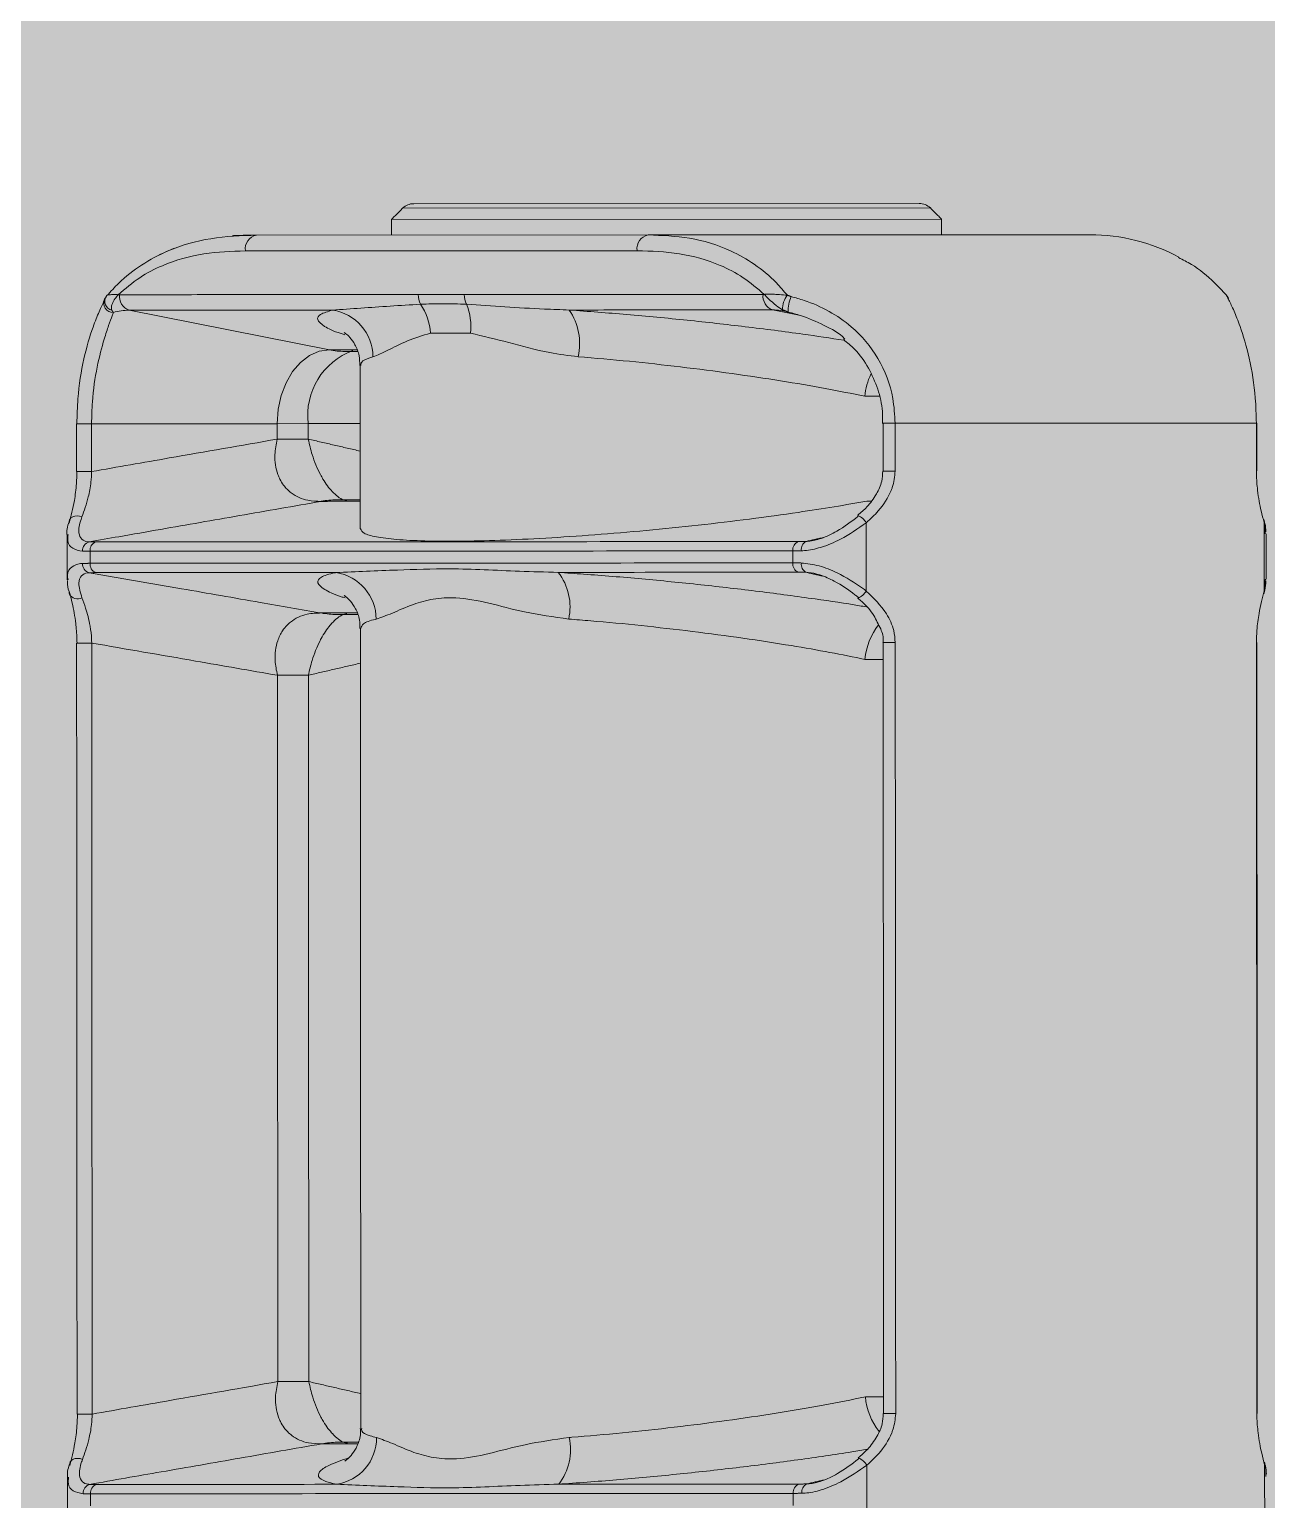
# Model space of a CAD drawing. Header units: millimetres. Extents: x 7964926 to 16080295, y -6277184 to -2986664.
# Drawn here: x 8008727.5 to 8008806.3, y -3080599.4 to -3080505.8 of the extents above; entities that cross this region are included whole.
import ezdxf

# ---------------------------------------------------------------- set-up
doc = ezdxf.new("R2010")
doc.units = ezdxf.units.MM
doc.header["$LTSCALE"] = 2000
doc.header["$MEASUREMENT"] = 0
doc.layers.add('L - paving', color=9, linetype='Continuous', lineweight=5)
doc.layers.add('L-HATCH', color=8, linetype='Continuous', lineweight=5)

# ---------------------------------------------------------------- blocks, each defined once
blk = doc.blocks.new('gym')
at = {"linetype": 'Continuous', "lineweight": 15}
for p, q in [((-3760.872, 137.968), (-3794.461, 137.949)), ((-3761.579, 138.26), (-3793.754, 138.242)), ((-3760.164, 137.261), (-3795.168, 137.241)), ((-3804.612, 136.236), (-3805.293, 136.216)), ((-3803.763, 136.236), (-3804.612, 136.236)), ((-3803.763, 136.236), (-3778.832, 136.251)), ((-3778.832, 136.251), (-3750.72, 136.266)), ((-3779.54, 135.25), (-3804.47, 135.236)), ((-3813.43, 132.17), (-3813.337, 132.302)), ((-3813.281, 132.389), (-3813.331, 132.329)), ((-3742.046, 132.429), (-3741.996, 132.37)), ((-3741.894, 132.205), (-3741.99, 132.343)), ((-3799.127, 128.934), (-3811.874, 131.456)), ((-3769.228, 131.146), (-3770.913, 131.479)), ((-3814.26, 124.229), (-3815.221, 124.229)), ((-3802.441, 124.236), (-3814.26, 124.229)), ((-3800.47, 124.237), (-3802.441, 124.236)), ((-3800.47, 124.237), (-3797.161, 124.239)), ((-3763.883, 124.258), (-3763.113, 124.258)), ((-3763.113, 124.258), (-3740.122, 124.271)), ((-3740.122, 124.271), (-3740.097, 124.271)), ((-3800.469, 123.252), (-3802.44, 123.251)), ((-3814.259, 121.187), (-3815.219, 121.186)), ((-3763.881, 121.215), (-3763.112, 121.216)), ((-3740.12, 121.229), (-3740.095, 121.229)), ((-3739.625, 113.593), (-3739.627, 117.948)), ((-3764.95, 117.933), (-3764.947, 113.579)), ((-3814.358, 116.111), (-3814.357, 115.346)), ((-3769.631, 115.371), (-3769.631, 116.136)), ((-3815.213, 110.269), (-3814.252, 110.269)), ((-3763.875, 110.298), (-3763.106, 110.298)), ((-3740.089, 110.311), (-3740.114, 110.311)), ((-3802.432, 108.219), (-3800.461, 108.22)), ((-3802.406, 63.244), (-3800.435, 63.246)), ((-3815.185, 61.18), (-3814.225, 61.18)), ((-3763.847, 61.209), (-3763.078, 61.209)), ((-3740.061, 61.222), (-3740.086, 61.222)), ((-3815.647, 58.049), (-3815.644, 58.061)), ((-3764.916, 57.926), (-3764.914, 53.572)), ((-3739.591, 53.586), (-3739.593, 57.941)), ((-3814.324, 56.104), (-3814.324, 55.339)), ((-3769.597, 55.364), (-3769.597, 56.129))]:
    blk.add_line(p, q, dxfattribs=at)
at = {"linetype": 'Continuous', "lineweight": 15, "flags": 128}
for points in [[(-3809.004, 135.401), (-3809.623, 135.137), (-3810.284, 134.807)], [(-3802.441, 124.236), (-3802.378, 125.152), (-3802.189, 126.033), (-3801.883, 126.845), (-3801.471, 127.557), (-3800.969, 128.141), (-3800.396, 128.576), (-3799.774, 128.843), (-3799.127, 128.934)], [(-3814.874, 118.299), (-3815.024, 118.347), (-3815.18, 118.365), (-3815.33, 118.351), (-3815.464, 118.306), (-3815.573, 118.233), (-3815.649, 118.137), (-3815.677, 118.068)], [(-3765.479, 118.327), (-3765.485, 118.375), (-3765.478, 118.388)], [(-3739.627, 117.948), (-3739.624, 118.068), (-3739.634, 118.114)], [(-3815.681, 113.55), (-3815.684, 113.43), (-3815.673, 113.381)], [(-3739.625, 113.593), (-3739.622, 113.473), (-3739.631, 113.43)], [(-3765.476, 113.185), (-3765.482, 113.136), (-3765.475, 113.123)], [(-3815.644, 58.061), (-3815.615, 58.13), (-3815.539, 58.226), (-3815.43, 58.299), (-3815.296, 58.344), (-3815.146, 58.358), (-3814.99, 58.341), (-3814.84, 58.292)], [(-3765.445, 58.32), (-3765.451, 58.368), (-3765.444, 58.382)], [(-3739.601, 58.108), (-3739.59, 58.061), (-3739.593, 57.941)]]:
    blk.add_lwpolyline(points, dxfattribs=at)
at = {"linetype": 'Continuous', "lineweight": 15}
for centre, radius, start, end in [((-3793.754, 137.242), 1, 90.03227, 135.03227), ((-3761.579, 137.26), 1, 45.03227, 90.03227), ((-3803.586, 135.361), 0.893, 101.40442, 188.05764), ((-3778.656, 135.375), 0.893, 101.40389, 188.05817), ((-3750.713, 124.265), 12.001, 61.85877, 90.03227), ((-3812.89, 131.914), 0.598, 154.6591, 271.73364), ((-3812.825, 132.027), 0.589, 149.20701, 254.93493), ((-3812.481, 128.366), 4.08, 90.03507, 91.12726), ((-3811.54, 132.345), 0.95, 173.88619, 249.40461), ((-3792.186, 132.445), 1.283, 179.43815, 207.99621), ((-3789.254, 132.446), 1.283, 179.43621, 207.99815), ((-3770.579, 132.368), 0.95, 173.88613, 249.40467), ((-3771.521, 128.39), 4.079, 88.93714, 90.0295), ((-3768.865, 131.54), 1.413, 141.82029, 182.3129), ((-3767.764, 131.45), 2.154, 155.99054, 182.92376), ((-3811.868, 127.791), 3.666, 90.09277, 105.89015), ((-3799.374, 128.473), 3.023, 0.39631, 81.59925), ((-3796.457, 129.727), 3.784, 4.09632, 33.9878), ((-3794.052, 130.417), 3.933, 353.89964, 21.27634), ((-3787.014, 129.325), 3.82, 347.55319, 34.20767), ((-3770.915, 127.814), 3.666, 74.17432, 89.97174), ((-3796.117, 124.77), 4.386, 110.15345, 186.97986), ((-3798.143, 133.892), 5.055, 258.77107, 270.01341), ((-3760.519, 125.512), 4.549, 155.55259, 174.07368), ((-3798.65, 114.332), 5.058, 90.05311, 101.29064), ((-3765.958, 117.297), 1.192, 32.23622, 66.22938), ((-3814.254, 116.153), 0.58, 105.67719, 183.52173), ((-3813.791, 116.172), 0.57, 110.66233, 186.17582), ((-3769.065, 116.197), 0.57, 110.66069, 186.17747), ((-3768.518, 116.232), 0.569, 117.50068, 189.03614), ((-3814.253, 115.304), 0.58, 176.54281, 254.38735), ((-3813.791, 115.285), 0.57, 173.8898, 249.40113), ((-3769.064, 115.31), 0.57, 173.88815, 249.40278), ((-3768.518, 115.276), 0.569, 171.0284, 242.56387), ((-3799.163, 111.779), 3.017, 0.21537, 81.11436), ((-3787.38, 112.575), 3.573, 347.42396, 37.85464), ((-3815.162, 113.663), 0.584, 208.86637, 299.91712), ((-3765.954, 114.211), 1.188, 293.75634, 327.8634), ((-3798.652, 117.143), 5.058, 258.77453, 270.00995), ((-3760.888, 108.863), 4.163, 141.90292, 174.93804), ((-3760.911, 62.627), 4.112, 184.91549, 218.31678), ((-3798.617, 54.324), 5.058, 90.0543, 101.2903), ((-3799.133, 59.687), 3.017, 278.95029, 359.84921), ((-3787.35, 58.904), 3.573, 322.20999, 12.64054), ((-3765.924, 57.29), 1.192, 32.23641, 66.22873), ((-3814.22, 56.146), 0.58, 105.67698, 183.52194), ((-3813.758, 56.165), 0.57, 110.66249, 186.17566), ((-3769.031, 56.19), 0.57, 110.66085, 186.17731), ((-3768.484, 56.225), 0.569, 117.50046, 189.03635)]:
    blk.add_arc(centre, radius, start, end, dxfattribs=at)
for points in [[(-3794.461, 137.949), (-3795.168, 137.241)], [(-3760.164, 137.261), (-3760.872, 137.968)], [(-3795.168, 137.241), (-3795.168, 136.241)], [(-3760.164, 136.261), (-3760.164, 137.261)], [(-3769.975, 132.413), (-3769.732, 132.327)], [(-3741.99, 132.343), (-3742.046, 132.429)], [(-3812.979, 131.459), (-3812.871, 131.316)], [(-3769.915, 131.34), (-3770.276, 131.483)], [(-3790.142, 129.999), (-3792.683, 129.997)], [(-3799.127, 128.934), (-3797.374, 128.935)], [(-3798.142, 128.837), (-3797.337, 128.838)], [(-3797.163, 127.945), (-3797.157, 117.549)], [(-3764.129, 125.982), (-3765.044, 125.982)], [(-3815.221, 124.229), (-3815.219, 121.186)], [(-3763.883, 124.258), (-3763.881, 121.215)], [(-3740.095, 121.229), (-3740.097, 124.271)], [(-3797.16, 122.49), (-3800.469, 123.252)], [(-3797.158, 119.293), (-3799.641, 119.291)], [(-3797.158, 119.39), (-3798.655, 119.389)], [(-3764.638, 119.311), (-3764.906, 119.311)], [(-3815.818, 117.172), (-3815.817, 114.289)], [(-3739.555, 117.215), (-3739.56, 117.34)], [(-3739.49, 114.332), (-3739.491, 117.215)], [(-3814.358, 116.111), (-3814.833, 116.117)], [(-3814.411, 116.711), (-3813.992, 116.705)], [(-3769.08, 116.143), (-3769.631, 116.136)], [(-3769.266, 116.73), (-3768.781, 116.737)], [(-3768.781, 116.737), (-3767.697, 116.988)], [(-3814.833, 115.339), (-3814.357, 115.346)], [(-3769.631, 115.371), (-3769.08, 115.365)], [(-3813.991, 114.752), (-3814.41, 114.745)], [(-3768.78, 114.771), (-3769.264, 114.777)], [(-3767.72, 114.526), (-3768.78, 114.771)], [(-3739.625, 113.593), (-3739.558, 114.231)], [(-3739.558, 114.231), (-3739.547, 114.332)], [(-3799.637, 112.182), (-3797.364, 112.183)], [(-3798.651, 112.085), (-3797.33, 112.086)], [(-3797.154, 111.192), (-3797.125, 60.28)], [(-3815.213, 110.269), (-3815.185, 61.18)], [(-3763.875, 110.298), (-3763.847, 61.209)], [(-3740.061, 61.222), (-3740.089, 110.311)], [(-3800.461, 108.22), (-3797.152, 108.985)], [(-3763.874, 109.231), (-3765.034, 109.23)], [(-3797.126, 62.484), (-3800.435, 63.246)], [(-3765.008, 62.275), (-3763.848, 62.276)], [(-3797.322, 59.286), (-3799.607, 59.284)], [(-3797.296, 59.383), (-3798.621, 59.382)], [(-3815.784, 57.165), (-3815.783, 54.282)], [(-3739.521, 57.208), (-3739.526, 57.333)], [(-3814.377, 56.705), (-3813.959, 56.698)], [(-3769.232, 56.723), (-3768.747, 56.73)], [(-3768.747, 56.73), (-3767.663, 56.981)], [(-3814.324, 56.104), (-3814.799, 56.11)], [(-3769.047, 56.136), (-3769.597, 56.129)]]:
    blk.add_open_spline(points, degree=1, dxfattribs=at)
for points, knots in [([(-3813.281, 132.389), (-3813.038, 132.655), (-3812.354, 133.407), (-3811.078, 134.397), (-3809.125, 135.438), (-3806.657, 136.134), (-3804.736, 136.202), (-3803.763, 136.236)], [0, 0, 0, 0, 0.092472, 0.260568, 0.432763, 0.712597, 1, 1, 1, 1]), ([(-3778.832, 136.251), (-3777.952, 136.218), (-3776.175, 136.154), (-3773.897, 135.472), (-3772.054, 134.427), (-3770.857, 133.442), (-3770.204, 132.68), (-3769.975, 132.413)], [0, 0, 0, 0, 0.280779, 0.567234, 0.735527, 0.907527, 1, 1, 1, 1]), ([(-3804.47, 135.236), (-3805.353, 135.207), (-3807.135, 135.15), (-3809.398, 134.52), (-3811.224, 133.585), (-3812.113, 132.828), (-3812.562, 132.446)], [0, 0, 0, 0, 0.3133205, 0.6324425, 0.8142976, 1, 1, 1, 1]), ([(-3771.446, 132.469), (-3771.885, 132.843), (-3772.773, 133.6), (-3774.582, 134.527), (-3776.855, 135.165), (-3778.638, 135.221), (-3779.54, 135.25)], [0, 0, 0, 0, 0.181629, 0.367555, 0.67981, 1, 1, 1, 1]), ([(-3742.046, 132.429), (-3742.29, 132.694), (-3742.976, 133.442), (-3743.99, 134.268), (-3744.797, 134.674), (-3745.071, 134.812)], [0, 0, 0, 0, 0.266412, 0.7507, 1, 1, 1, 1]), ([(-3815.196, 124.229), (-3815.183, 124.762), (-3815.148, 126.208), (-3814.784, 128.431), (-3814.235, 130.258), (-3813.774, 131.404), (-3813.497, 131.991), (-3813.377, 132.225), (-3813.337, 132.302)], [0, 0, 0, 0, 0.13989, 0.378987, 0.615666, 0.769821, 0.924154, 1, 1, 1, 1]), ([(-3812.562, 132.446), (-3812.563, 132.446), (-3812.568, 132.446), (-3812.575, 132.446), (-3812.585, 132.447), (-3812.603, 132.448), (-3812.632, 132.45), (-3812.681, 132.452), (-3812.766, 132.456), (-3812.921, 132.457), (-3813.075, 132.449), (-3813.234, 132.425), (-3813.262, 132.403), (-3813.281, 132.389)], [0, 0, 0, 0, 0.004121, 0.01064, 0.018354, 0.031648, 0.054585, 0.094182, 0.16318, 0.287886, 0.550734, 0.702768, 1, 1, 1, 1]), ([(-3812.562, 132.446), (-3812.563, 132.444), (-3812.567, 132.439), (-3812.575, 132.431), (-3812.587, 132.418), (-3812.605, 132.398), (-3812.636, 132.361), (-3812.692, 132.294), (-3812.814, 132.131), (-3812.922, 131.935), (-3813.009, 131.677), (-3812.991, 131.546), (-3812.979, 131.459)], [0, 0, 0, 0, 0.004258, 0.014566, 0.025215, 0.043745, 0.076262, 0.134459, 0.244773, 0.55627, 0.701647, 1, 1, 1, 1]), ([(-3812.484, 132.446), (-3812.013, 132.447), (-3809.659, 132.448), (-3803.321, 132.452), (-3797.454, 132.455), (-3793.47, 132.457)], [0, 0, 0, 0, 0.0742839, 0.3714165, 1, 1, 1, 1]), ([(-3793.47, 132.457), (-3792.999, 132.454), (-3792.022, 132.448), (-3791.044, 132.455), (-3790.537, 132.459)], [0, 0, 0, 0, 0.481684, 1, 1, 1, 1]), ([(-3790.537, 132.459), (-3787.966, 132.46), (-3781.628, 132.464), (-3775.29, 132.467), (-3771.523, 132.469)], [0, 0, 0, 0, 0.405733, 1, 1, 1, 1]), ([(-3771.446, 132.469), (-3771.444, 132.469), (-3771.44, 132.469), (-3771.432, 132.47), (-3771.422, 132.47), (-3771.404, 132.471), (-3771.373, 132.473), (-3771.319, 132.476), (-3771.22, 132.479), (-3771.018, 132.481), (-3770.758, 132.473), (-3770.391, 132.449), (-3770.141, 132.428), (-3769.975, 132.413)], [0, 0, 0, 0, 0.0041245, 0.0106397, 0.0183505, 0.0316598, 0.0545879, 0.0941742, 0.1631697, 0.2878885, 0.5507346, 0.7027594, 1, 1, 1, 1]), ([(-3770.276, 131.483), (-3770.413, 131.57), (-3770.617, 131.701), (-3770.926, 131.959), (-3771.139, 132.155), (-3771.301, 132.317), (-3771.366, 132.384), (-3771.401, 132.421), (-3771.42, 132.441), (-3771.432, 132.454), (-3771.44, 132.463), (-3771.444, 132.467), (-3771.446, 132.469)], [0, 0, 0, 0, 0.298359, 0.443723, 0.755223, 0.865546, 0.923734, 0.956251, 0.974791, 0.985436, 0.995749, 1, 1, 1, 1]), ([(-3769.732, 132.327), (-3769.456, 132.25), (-3768.619, 132.016), (-3767.296, 131.43), (-3765.61, 130.286), (-3764.088, 128.46), (-3763.227, 126.238), (-3763.144, 124.792), (-3763.113, 124.258)], [0, 0, 0, 0, 0.075847, 0.23018, 0.384335, 0.621013, 0.86011, 1, 1, 1, 1]), ([(-3741.895, 132.204), (-3741.905, 132.224), (-3741.93, 132.274), (-3741.962, 132.321), (-3741.987, 132.356), (-3741.997, 132.369)], [0, 0, 0, 0, 0.290265, 0.729909, 1, 1, 1, 1]), ([(-3740.122, 124.271), (-3740.135, 124.805), (-3740.172, 126.251), (-3740.539, 128.473), (-3741.09, 130.299), (-3741.551, 131.445), (-3741.829, 132.031), (-3741.95, 132.265), (-3741.99, 132.343)], [0, 0, 0, 0, 0.13989, 0.378986, 0.615664, 0.769819, 0.924151, 1, 1, 1, 1]), ([(-3812.871, 131.316), (-3812.896, 131.247), (-3812.97, 131.039), (-3813.163, 130.522), (-3813.502, 129.517), (-3813.93, 127.917), (-3814.222, 125.963), (-3814.25, 124.696), (-3814.26, 124.229)], [0, 0, 0, 0, 0.078871, 0.236479, 0.393843, 0.629318, 0.863628, 1, 1, 1, 1]), ([(-3798.932, 131.464), (-3799.479, 131.463), (-3803.793, 131.461), (-3808.107, 131.458), (-3811.874, 131.456)], [0, 0, 0, 0, 0.1269, 1, 1, 1, 1]), ([(-3798.13, 129.896), (-3798.213, 129.921), (-3798.856, 130.112), (-3799.505, 130.444), (-3799.961, 130.856), (-3799.792, 131.204), (-3799.221, 131.377), (-3798.932, 131.464)], [0, 0, 0, 0, 0.036428, 0.283147, 0.537094, 0.76564, 1, 1, 1, 1]), ([(-3798.932, 131.464), (-3797.732, 131.549), (-3795.939, 131.678), (-3793.971, 131.801), (-3793.32, 131.842)], [0, 0, 0, 0, 0.668913, 1, 1, 1, 1]), ([(-3793.32, 131.842), (-3792.857, 131.855), (-3791.897, 131.881), (-3790.903, 131.857), (-3790.387, 131.844)], [0, 0, 0, 0, 0.481703, 1, 1, 1, 1]), ([(-3790.387, 131.844), (-3788.768, 131.728), (-3786.656, 131.578), (-3784.385, 131.492), (-3783.855, 131.472)], [0, 0, 0, 0, 0.766573, 1, 1, 1, 1]), ([(-3770.913, 131.479), (-3771.384, 131.479), (-3773.738, 131.478), (-3778.052, 131.475), (-3781.895, 131.473), (-3783.855, 131.472)], [0, 0, 0, 0, 0.109137, 0.545688, 1, 1, 1, 1]), ([(-3783.855, 131.472), (-3782.642, 131.382), (-3780.18, 131.199), (-3776.381, 130.835), (-3772.604, 130.413), (-3769.221, 129.981), (-3767.233, 129.679), (-3766.372, 129.548)], [0, 0, 0, 0, 0.206423, 0.418873, 0.625282, 0.837598, 1, 1, 1, 1]), ([(-3766.317, 129.617), (-3766.324, 129.625), (-3766.673, 130.023), (-3767.663, 130.516), (-3768.867, 131.065), (-3769.655, 131.272), (-3769.915, 131.34)], [0, 0, 0, 0, 0.007922, 0.397354, 0.801345, 1, 1, 1, 1]), ([(-3798.177, 130.038), (-3798.182, 130.04), (-3798.211, 130.055), (-3798.1, 129.991), (-3797.838, 129.763), (-3797.486, 129.292), (-3797.199, 128.641), (-3797.194, 128.151), (-3797.192, 127.942)], [0, 0, 0, 0, 0.042561, 0.267685, 0.464582, 0.656075, 0.853602, 1, 1, 1, 1]), ([(-3792.683, 129.997), (-3793.191, 129.845), (-3794.235, 129.534), (-3795.469, 128.844), (-3796.055, 128.611), (-3796.351, 128.494)], [0, 0, 0, 0, 0.319771, 0.656312, 1, 1, 1, 1]), ([(-3783.284, 128.501), (-3783.893, 128.575), (-3785.441, 128.762), (-3787.764, 129.436), (-3789.343, 129.81), (-3790.142, 129.999)], [0, 0, 0, 0, 0.242895, 0.617325, 1, 1, 1, 1]), ([(-3766.405, 129.592), (-3766.163, 129.396), (-3765.534, 128.885), (-3764.782, 127.81), (-3764.187, 126.462), (-3763.896, 125.249), (-3763.913, 124.509), (-3763.919, 124.257)], [0, 0, 0, 0, 0.155005, 0.402793, 0.642174, 0.878261, 1, 1, 1, 1]), ([(-3796.351, 128.494), (-3796.606, 128.41), (-3797.081, 128.255), (-3797.114, 128.043), (-3797.129, 127.945)], [0, 0, 0, 0, 0.538101, 1, 1, 1, 1]), ([(-3765.044, 125.982), (-3765.862, 126.148), (-3767.521, 126.484), (-3770.386, 126.971), (-3773.495, 127.437), (-3776.745, 127.856), (-3780.065, 128.225), (-3782.201, 128.408), (-3783.284, 128.501)], [0, 0, 0, 0, 0.160265, 0.324662, 0.491186, 0.662446, 0.8288, 1, 1, 1, 1]), ([(-3814.26, 124.229), (-3814.26, 123.852), (-3814.26, 122.838), (-3814.259, 121.824), (-3814.259, 121.187)], [0, 0, 0, 0, 0.371971, 1, 1, 1, 1]), ([(-3802.44, 123.251), (-3802.44, 123.448), (-3802.441, 123.776), (-3802.441, 124.104), (-3802.441, 124.236)], [0, 0, 0, 0, 0.59934, 1, 1, 1, 1]), ([(-3800.47, 124.237), (-3800.47, 124.105), (-3800.469, 123.777), (-3800.469, 123.449), (-3800.469, 123.252)], [0, 0, 0, 0, 0.40066, 1, 1, 1, 1]), ([(-3763.113, 124.258), (-3763.113, 123.858), (-3763.113, 122.844), (-3763.112, 121.83), (-3763.112, 121.216)], [0, 0, 0, 0, 0.394495, 1, 1, 1, 1]), ([(-3740.12, 121.229), (-3740.12, 121.629), (-3740.121, 122.643), (-3740.121, 123.657), (-3740.122, 124.271)], [0, 0, 0, 0, 0.394492, 1, 1, 1, 1]), ([(-3814.259, 121.187), (-3812.611, 121.475), (-3808.672, 122.163), (-3804.732, 122.851), (-3802.44, 123.251)], [0, 0, 0, 0, 0.418157, 1, 1, 1, 1]), ([(-3799.641, 119.291), (-3799.929, 119.297), (-3800.619, 119.31), (-3801.459, 119.691), (-3802.003, 120.237), (-3802.26, 120.656), (-3802.524, 121.27), (-3802.66, 122.147), (-3802.506, 122.922), (-3802.44, 123.251)], [0, 0, 0, 0, 0.1521098, 0.3634574, 0.4894051, 0.569682, 0.6243295, 0.84016, 1, 1, 1, 1]), ([(-3800.469, 123.252), (-3800.394, 122.923), (-3800.216, 122.148), (-3799.851, 121.272), (-3799.41, 120.484), (-3799.118, 120.092), (-3798.648, 119.618), (-3798.315, 119.367), (-3798.055, 119.343), (-3798.013, 119.339)], [0, 0, 0, 0, 0.1798254, 0.4226396, 0.4841217, 0.6859737, 0.7155245, 0.953297, 1, 1, 1, 1]), ([(-3815.683, 117.905), (-3815.567, 118.355), (-3815.381, 119.077), (-3815.216, 120.281), (-3815.2, 120.93), (-3815.194, 121.186)], [0, 0, 0, 0, 0.500934, 0.803086, 1, 1, 1, 1]), ([(-3814.259, 121.187), (-3814.269, 120.962), (-3814.297, 120.387), (-3814.506, 119.325), (-3814.732, 118.695), (-3814.874, 118.299)], [0, 0, 0, 0, 0.191757, 0.49168, 1, 1, 1, 1]), ([(-3763.903, 121.219), (-3763.913, 120.998), (-3763.936, 120.481), (-3764.313, 119.698), (-3764.834, 118.967), (-3765.295, 118.577), (-3765.495, 118.407)], [0, 0, 0, 0, 0.19455, 0.455522, 0.763006, 1, 1, 1, 1]), ([(-3763.112, 121.216), (-3763.147, 120.864), (-3763.189, 120.442), (-3763.526, 119.567), (-3764.048, 118.759), (-3764.688, 118.173), (-3764.95, 117.933)], [0, 0, 0, 0, 0.269081, 0.32301, 0.723015, 1, 1, 1, 1]), ([(-3739.627, 117.948), (-3739.691, 118.188), (-3739.849, 118.774), (-3740.042, 119.813), (-3740.116, 120.739), (-3740.12, 121.159), (-3740.12, 121.229)], [0, 0, 0, 0, 0.2769507, 0.6769022, 0.9465542, 1, 1, 1, 1]), ([(-3799.641, 119.291), (-3801.378, 118.988), (-3804.784, 118.393), (-3809.078, 117.643), (-3812.264, 117.086), (-3813.781, 116.821), (-3814.411, 116.711)], [0, 0, 0, 0, 0.352815, 0.691799, 0.872173, 1, 1, 1, 1]), ([(-3764.906, 119.311), (-3765.588, 119.189), (-3766.953, 118.944), (-3769.457, 118.556), (-3772.356, 118.158), (-3775.628, 117.768), (-3778.959, 117.429), (-3782.244, 117.149), (-3785.389, 116.939), (-3788.303, 116.801), (-3790.904, 116.741), (-3793.129, 116.758), (-3794.911, 116.852), (-3796.209, 117.019), (-3797.011, 117.249), (-3797.102, 117.45), (-3797.146, 117.549)], [0, 0, 0, 0, 0.059161, 0.118322, 0.193208, 0.26809, 0.342639, 0.417184, 0.491036, 0.564885, 0.638093, 0.711302, 0.784204, 0.857107, 0.930163, 1, 1, 1, 1]), ([(-3815.67, 118.066), (-3815.679, 118.042), (-3815.805, 117.712), (-3815.864, 117.388), (-3815.817, 117.103), (-3815.816, 117.098)], [0, 0, 0, 0, 0.072857, 0.985503, 1, 1, 1, 1]), ([(-3814.874, 118.299), (-3814.894, 118.245), (-3815.034, 117.873), (-3815.13, 117.329), (-3814.934, 116.862), (-3814.639, 116.726), (-3814.443, 116.713), (-3814.411, 116.711)], [0, 0, 0, 0, 0.068045, 0.474695, 0.73891, 0.956424, 1, 1, 1, 1]), ([(-3768.781, 116.737), (-3768.731, 116.74), (-3768.433, 116.753), (-3767.762, 116.916), (-3766.642, 117.445), (-3765.914, 117.997), (-3765.479, 118.327)], [0, 0, 0, 0, 0.047875, 0.285052, 0.573064, 1, 1, 1, 1]), ([(-3739.517, 117.351), (-3739.522, 117.528), (-3739.53, 117.776), (-3739.625, 118.037), (-3739.651, 118.111)], [0, 0, 0, 0, 0.7165177, 1, 1, 1, 1]), ([(-3739.56, 117.34), (-3739.55, 117.476), (-3739.537, 117.662), (-3739.608, 117.887), (-3739.627, 117.948)], [0, 0, 0, 0, 0.729511, 1, 1, 1, 1]), ([(-3814.833, 116.117), (-3815.062, 116.16), (-3815.516, 116.244), (-3815.813, 116.649), (-3815.771, 117.026), (-3815.755, 117.172)], [0, 0, 0, 0, 0.384674, 0.761402, 1, 1, 1, 1]), ([(-3764.95, 117.933), (-3765.486, 117.559), (-3766.403, 116.919), (-3767.792, 116.338), (-3768.63, 116.161), (-3769.015, 116.145), (-3769.08, 116.143)], [0, 0, 0, 0, 0.410436, 0.70095, 0.949358, 1, 1, 1, 1]), ([(-3769.631, 116.136), (-3769.913, 116.136), (-3771.326, 116.135), (-3777.258, 116.132), (-3791.885, 116.123), (-3805.381, 116.116), (-3814.358, 116.111)], [0, 0, 0, 0, 0.018947, 0.094737, 0.397896, 1, 1, 1, 1]), ([(-3813.992, 116.705), (-3813.71, 116.705), (-3812.298, 116.706), (-3806.365, 116.709), (-3796.227, 116.715), (-3782.731, 116.723), (-3773.754, 116.728), (-3769.266, 116.73)], [0, 0, 0, 0, 0.018948, 0.094737, 0.397896, 0.698948, 1, 1, 1, 1]), ([(-3815.759, 114.289), (-3815.777, 114.397), (-3815.837, 114.762), (-3815.564, 115.137), (-3815.158, 115.321), (-3814.88, 115.336), (-3814.833, 115.339)], [0, 0, 0, 0, 0.171212, 0.579605, 0.928805, 1, 1, 1, 1]), ([(-3814.357, 115.346), (-3814.075, 115.346), (-3812.663, 115.347), (-3806.73, 115.35), (-3792.104, 115.358), (-3778.607, 115.366), (-3769.631, 115.371)], [0, 0, 0, 0, 0.018948, 0.094737, 0.397896, 1, 1, 1, 1]), ([(-3769.08, 115.365), (-3768.71, 115.324), (-3767.977, 115.243), (-3766.603, 114.68), (-3765.603, 114.067), (-3765.028, 113.639), (-3764.947, 113.579)], [0, 0, 0, 0, 0.273806, 0.541962, 0.935712, 1, 1, 1, 1]), ([(-3815.795, 114.261), (-3815.799, 114.175), (-3815.813, 113.893), (-3815.714, 113.593), (-3815.645, 113.385)], [0, 0, 0, 0, 0.306821, 1, 1, 1, 1]), ([(-3814.41, 114.745), (-3814.445, 114.743), (-3814.658, 114.729), (-3814.966, 114.566), (-3815.143, 114.038), (-3814.973, 113.486), (-3814.871, 113.157)], [0, 0, 0, 0, 0.047874, 0.285053, 0.573068, 1, 1, 1, 1]), ([(-3814.41, 114.745), (-3812.449, 114.405), (-3808.82, 113.775), (-3803.895, 112.921), (-3800.931, 112.406), (-3799.637, 112.182)], [0, 0, 0, 0, 0.3981034, 0.7370873, 1, 1, 1, 1]), ([(-3798.697, 114.76), (-3799.307, 114.76), (-3804.405, 114.757), (-3809.503, 114.754), (-3813.991, 114.752)], [0, 0, 0, 0, 0.119622, 1, 1, 1, 1]), ([(-3798.118, 113.144), (-3798.202, 113.168), (-3798.846, 113.36), (-3799.494, 113.692), (-3799.97, 114.114), (-3799.735, 114.474), (-3799.147, 114.67), (-3798.718, 114.756), (-3798.697, 114.76)], [0, 0, 0, 0, 0.035136, 0.27031, 0.512374, 0.74627, 0.987078, 1, 1, 1, 1]), ([(-3798.697, 114.76), (-3797.412, 114.815), (-3795.076, 114.914), (-3791.165, 115.045), (-3787.749, 114.855), (-3785.384, 114.791), (-3784.559, 114.768)], [0, 0, 0, 0, 0.292431, 0.531711, 0.836543, 1, 1, 1, 1]), ([(-3769.264, 114.777), (-3769.547, 114.777), (-3770.959, 114.776), (-3776.058, 114.773), (-3780.873, 114.77), (-3784.559, 114.768)], [0, 0, 0, 0, 0.055409, 0.277044, 1, 1, 1, 1]), ([(-3784.559, 114.768), (-3784.023, 114.732), (-3782.29, 114.614), (-3779.245, 114.362), (-3775.471, 113.989), (-3771.735, 113.557), (-3768.358, 113.103), (-3766.089, 112.769), (-3765.09, 112.596), (-3764.945, 112.571)], [0, 0, 0, 0, 0.081978, 0.264893, 0.447817, 0.63225, 0.816692, 0.973511, 1, 1, 1, 1]), ([(-3765.476, 113.185), (-3765.542, 113.238), (-3766.007, 113.61), (-3766.807, 114.154), (-3767.85, 114.62), (-3768.462, 114.757), (-3768.734, 114.769), (-3768.78, 114.771)], [0, 0, 0, 0, 0.068045, 0.474695, 0.738913, 0.956421, 1, 1, 1, 1]), ([(-3739.639, 113.432), (-3739.618, 113.496), (-3739.532, 113.768), (-3739.524, 114.028), (-3739.518, 114.227)], [0, 0, 0, 0, 0.235766, 1, 1, 1, 1]), ([(-3815.188, 110.269), (-3815.199, 110.621), (-3815.212, 111.043), (-3815.31, 111.917), (-3815.459, 112.725), (-3815.617, 113.31), (-3815.681, 113.55)], [0, 0, 0, 0, 0.2690819, 0.3230063, 0.7230139, 1, 1, 1, 1]), ([(-3798.162, 113.283), (-3798.168, 113.286), (-3798.195, 113.3), (-3798.073, 113.226), (-3797.798, 112.98), (-3797.446, 112.486), (-3797.177, 111.84), (-3797.184, 111.374), (-3797.187, 111.191)], [0, 0, 0, 0, 0.0646731, 0.2863113, 0.4819703, 0.673341, 0.8718361, 1, 1, 1, 1]), ([(-3764.947, 113.579), (-3764.484, 113.129), (-3763.743, 112.408), (-3763.181, 111.204), (-3763.127, 110.555), (-3763.106, 110.298)], [0, 0, 0, 0, 0.500935, 0.803086, 1, 1, 1, 1]), ([(-3740.114, 110.311), (-3740.108, 110.568), (-3740.092, 111.217), (-3739.927, 112.421), (-3739.741, 113.143), (-3739.625, 113.593)], [0, 0, 0, 0, 0.1969144, 0.4990656, 1, 1, 1, 1]), ([(-3814.871, 113.157), (-3814.792, 112.944), (-3814.6, 112.43), (-3814.367, 111.533), (-3814.265, 110.717), (-3814.255, 110.346), (-3814.252, 110.269)], [0, 0, 0, 0, 0.282134, 0.683686, 0.934826, 1, 1, 1, 1]), ([(-3783.893, 111.797), (-3784.847, 111.93), (-3786.645, 112.181), (-3789.004, 112.844), (-3790.948, 113.217), (-3792.543, 113.106), (-3793.922, 112.716), (-3795.183, 112.126), (-3795.825, 111.902), (-3796.145, 111.791)], [0, 0, 0, 0, 0.169705, 0.319964, 0.469682, 0.585047, 0.700712, 0.850543, 1, 1, 1, 1]), ([(-3765.482, 113.116), (-3765.399, 113.047), (-3765.017, 112.73), (-3764.564, 112.242), (-3764.326, 111.748), (-3764.258, 111.607)], [0, 0, 0, 0, 0.165604, 0.762977, 1, 1, 1, 1]), ([(-3802.432, 108.219), (-3802.495, 108.532), (-3802.647, 109.281), (-3802.513, 110.28), (-3802.165, 110.997), (-3801.86, 111.373), (-3801.386, 111.804), (-3800.653, 112.158), (-3799.94, 112.175), (-3799.637, 112.182)], [0, 0, 0, 0, 0.152109, 0.3634556, 0.4894053, 0.5696818, 0.6243293, 0.84016, 1, 1, 1, 1]), ([(-3798.01, 112.132), (-3798.061, 112.126), (-3798.333, 112.099), (-3798.714, 111.803), (-3799.218, 111.255), (-3799.501, 110.832), (-3799.897, 110.079), (-3800.22, 109.282), (-3800.39, 108.533), (-3800.461, 108.22)], [0, 0, 0, 0, 0.05521, 0.298073, 0.359566, 0.56146, 0.591017, 0.828837, 1, 1, 1, 1]), ([(-3796.145, 111.791), (-3796.164, 111.786), (-3796.526, 111.702), (-3797.04, 111.526), (-3797.092, 111.298), (-3797.117, 111.192)], [0, 0, 0, 0, 0.028626, 0.546951, 1, 1, 1, 1]), ([(-3765.034, 109.23), (-3765.765, 109.379), (-3767.225, 109.676), (-3769.839, 110.132), (-3772.781, 110.585), (-3776.014, 111.018), (-3779.287, 111.39), (-3781.925, 111.643), (-3783.428, 111.761), (-3783.893, 111.797)], [0, 0, 0, 0, 0.138867, 0.277732, 0.440951, 0.604161, 0.765872, 0.927573, 1, 1, 1, 1]), ([(-3764.258, 111.607), (-3764.179, 111.466), (-3763.971, 111.091), (-3763.839, 110.619), (-3763.883, 110.326), (-3763.887, 110.301)], [0, 0, 0, 0, 0.357265, 0.946007, 1, 1, 1, 1]), ([(-3802.432, 108.219), (-3804.169, 108.52), (-3808.109, 109.204), (-3812.05, 109.887), (-3814.252, 110.269)], [0, 0, 0, 0, 0.440937, 1, 1, 1, 1]), ([(-3814.252, 110.269), (-3814.248, 102.088), (-3814.239, 85.725), (-3814.229, 69.362), (-3814.225, 61.18)], [0, 0, 0, 0, 0.5, 1, 1, 1, 1]), ([(-3763.106, 110.298), (-3763.105, 109.898), (-3763.104, 107.898), (-3763.1, 99.497), (-3763.091, 83.534), (-3763.082, 69.171), (-3763.078, 61.209)], [0, 0, 0, 0, 0.024448, 0.12224, 0.513408, 1, 1, 1, 1]), ([(-3740.086, 61.222), (-3740.086, 61.622), (-3740.088, 63.622), (-3740.092, 72.023), (-3740.101, 87.986), (-3740.109, 102.349), (-3740.114, 110.311)], [0, 0, 0, 0, 0.024448, 0.12224, 0.513408, 1, 1, 1, 1]), ([(-3802.406, 63.244), (-3802.41, 69.912), (-3802.419, 84.903), (-3802.427, 99.895), (-3802.432, 108.219)], [0, 0, 0, 0, 0.44475, 1, 1, 1, 1]), ([(-3800.461, 108.22), (-3800.457, 101.552), (-3800.448, 86.561), (-3800.44, 71.569), (-3800.435, 63.246)], [0, 0, 0, 0, 0.44475, 1, 1, 1, 1]), ([(-3814.225, 61.18), (-3812.577, 61.468), (-3808.638, 62.156), (-3804.699, 62.844), (-3802.406, 63.244)], [0, 0, 0, 0, 0.418157, 1, 1, 1, 1]), ([(-3799.607, 59.284), (-3799.896, 59.29), (-3800.585, 59.303), (-3801.426, 59.684), (-3801.97, 60.23), (-3802.226, 60.649), (-3802.49, 61.264), (-3802.626, 62.14), (-3802.472, 62.915), (-3802.406, 63.244)], [0, 0, 0, 0, 0.15211, 0.363457, 0.489404, 0.569682, 0.624329, 0.84016, 1, 1, 1, 1]), ([(-3800.435, 63.246), (-3800.36, 62.916), (-3800.182, 62.141), (-3799.818, 61.265), (-3799.376, 60.477), (-3799.085, 60.085), (-3798.614, 59.611), (-3798.281, 59.361), (-3798.022, 59.336), (-3797.979, 59.332)], [0, 0, 0, 0, 0.179825, 0.422641, 0.484121, 0.685974, 0.715525, 0.953297, 1, 1, 1, 1]), ([(-3783.864, 59.686), (-3783.807, 59.691), (-3782.701, 59.776), (-3780.479, 59.973), (-3777.158, 60.332), (-3773.848, 60.756), (-3770.651, 61.23), (-3767.638, 61.741), (-3765.884, 62.097), (-3765.008, 62.275)], [0, 0, 0, 0, 0.008949, 0.173389, 0.33784, 0.503331, 0.668832, 0.834414, 1, 1, 1, 1]), ([(-3815.65, 57.898), (-3815.534, 58.348), (-3815.347, 59.07), (-3815.182, 60.274), (-3815.167, 60.923), (-3815.16, 61.18)], [0, 0, 0, 0, 0.500935, 0.803086, 1, 1, 1, 1]), ([(-3814.225, 61.18), (-3814.236, 60.956), (-3814.263, 60.38), (-3814.472, 59.318), (-3814.698, 58.688), (-3814.84, 58.292)], [0, 0, 0, 0, 0.191757, 0.491681, 1, 1, 1, 1]), ([(-3763.869, 61.212), (-3763.879, 60.991), (-3763.903, 60.474), (-3764.279, 59.691), (-3764.8, 58.96), (-3765.261, 58.57), (-3765.461, 58.4)], [0, 0, 0, 0, 0.194552, 0.455523, 0.763006, 1, 1, 1, 1]), ([(-3763.078, 61.209), (-3763.113, 60.857), (-3763.155, 60.435), (-3763.492, 59.561), (-3764.015, 58.753), (-3764.654, 58.166), (-3764.916, 57.926)], [0, 0, 0, 0, 0.26908, 0.323008, 0.723014, 1, 1, 1, 1]), ([(-3739.593, 57.941), (-3739.658, 58.181), (-3739.815, 58.767), (-3740.009, 59.806), (-3740.083, 60.732), (-3740.086, 61.152), (-3740.086, 61.222)], [0, 0, 0, 0, 0.2769515, 0.676904, 0.946556, 1, 1, 1, 1]), ([(-3797.162, 60.276), (-3797.151, 60.168), (-3797.111, 59.771), (-3797.333, 59.157), (-3797.667, 58.603), (-3797.97, 58.301), (-3798.137, 58.182), (-3798.137, 58.183), (-3798.138, 58.183)], [0, 0, 0, 0, 0.07718, 0.283456, 0.471056, 0.654681, 0.846306, 1, 1, 1, 1]), ([(-3797.059, 60.28), (-3797.073, 60.22), (-3797.114, 60.03), (-3796.724, 59.837), (-3796.259, 59.716), (-3796.116, 59.679)], [0, 0, 0, 0, 0.243777, 0.7683213, 1, 1, 1, 1]), ([(-3799.607, 59.284), (-3801.344, 58.981), (-3804.75, 58.386), (-3809.673, 57.526), (-3812.86, 56.97), (-3814.377, 56.705)], [0, 0, 0, 0, 0.352815, 0.691799, 1, 1, 1, 1]), ([(-3796.116, 59.679), (-3795.795, 59.568), (-3795.153, 59.345), (-3793.892, 58.757), (-3792.512, 58.368), (-3790.917, 58.258), (-3788.974, 58.634), (-3786.615, 59.3), (-3784.817, 59.552), (-3783.864, 59.686)], [0, 0, 0, 0, 0.149457, 0.299288, 0.414953, 0.530318, 0.680036, 0.830295, 1, 1, 1, 1]), ([(-3815.636, 58.059), (-3815.645, 58.035), (-3815.771, 57.705), (-3815.83, 57.381), (-3815.783, 57.096), (-3815.782, 57.092)], [0, 0, 0, 0, 0.072484, 0.985495, 1, 1, 1, 1]), ([(-3814.84, 58.292), (-3814.86, 58.239), (-3815, 57.866), (-3815.096, 57.322), (-3814.9, 56.855), (-3814.605, 56.719), (-3814.41, 56.707), (-3814.377, 56.705)], [0, 0, 0, 0, 0.068045, 0.474696, 0.738911, 0.956424, 1, 1, 1, 1]), ([(-3798.664, 56.707), (-3798.83, 56.744), (-3799.362, 56.861), (-3799.855, 57.114), (-3799.846, 57.487), (-3799.245, 57.918), (-3798.339, 58.239), (-3797.884, 58.4)], [0, 0, 0, 0, 0.100839, 0.322691, 0.550873, 0.774574, 1, 1, 1, 1]), ([(-3764.867, 58.947), (-3765.2, 58.889), (-3766.557, 58.654), (-3769.294, 58.26), (-3772.968, 57.785), (-3776.792, 57.361), (-3780.622, 57.002), (-3783.186, 56.805), (-3784.461, 56.719), (-3784.526, 56.715)], [0, 0, 0, 0, 0.060572, 0.246797, 0.433074, 0.619343, 0.804632, 0.989912, 1, 1, 1, 1]), ([(-3768.747, 56.73), (-3768.697, 56.733), (-3768.399, 56.747), (-3767.728, 56.909), (-3766.608, 57.438), (-3765.88, 57.99), (-3765.445, 58.32)], [0, 0, 0, 0, 0.0478755, 0.2850516, 0.5730641, 1, 1, 1, 1]), ([(-3739.483, 57.345), (-3739.489, 57.522), (-3739.496, 57.769), (-3739.591, 58.03), (-3739.618, 58.104)], [0, 0, 0, 0, 0.71623, 1, 1, 1, 1]), ([(-3814.799, 56.11), (-3815.029, 56.153), (-3815.482, 56.238), (-3815.779, 56.642), (-3815.737, 57.019), (-3815.721, 57.165)], [0, 0, 0, 0, 0.384674, 0.761403, 1, 1, 1, 1]), ([(-3764.916, 57.926), (-3765.453, 57.552), (-3766.369, 56.912), (-3767.758, 56.331), (-3768.596, 56.154), (-3768.981, 56.139), (-3769.047, 56.136)], [0, 0, 0, 0, 0.410436, 0.70095, 0.949358, 1, 1, 1, 1]), ([(-3739.526, 57.333), (-3739.516, 57.469), (-3739.503, 57.655), (-3739.574, 57.88), (-3739.593, 57.941)], [0, 0, 0, 0, 0.72951, 1, 1, 1, 1]), ([(-3813.959, 56.698), (-3813.676, 56.698), (-3812.264, 56.699), (-3807.166, 56.702), (-3802.35, 56.705), (-3798.664, 56.707)], [0, 0, 0, 0, 0.055409, 0.277044, 1, 1, 1, 1]), ([(-3784.526, 56.715), (-3785.352, 56.692), (-3787.716, 56.625), (-3791.132, 56.43), (-3795.043, 56.558), (-3797.379, 56.654), (-3798.664, 56.707)], [0, 0, 0, 0, 0.163457, 0.468288, 0.707569, 1, 1, 1, 1]), ([(-3784.526, 56.715), (-3783.917, 56.715), (-3778.818, 56.718), (-3773.72, 56.721), (-3769.232, 56.723)], [0, 0, 0, 0, 0.119623, 1, 1, 1, 1]), ([(-3769.597, 56.129), (-3769.88, 56.129), (-3771.292, 56.128), (-3777.224, 56.125), (-3791.851, 56.117), (-3805.347, 56.109), (-3814.324, 56.104)], [0, 0, 0, 0, 0.018947, 0.094737, 0.397896, 1, 1, 1, 1])]:
    blk.add_open_spline(points, degree=3, knots=knots, dxfattribs=at)

msp = doc.modelspace()

# ---------------------------------------------------------------- hatches: boundary and pattern name
at = {"layer": 'L - paving'}
h = msp.add_hatch(dxfattribs=at)
h.set_pattern_fill('ANSI36', color=37, scale=1000)
h.paths.add_polyline_path([(7997249.075, -3079450.781), (7997249.075, -3078947.259), (7999248.191, -3078947.259), (7999248.191, -3079450.781)], flags=16)
h.paths.add_polyline_path([(8000120.75, -3079437.903), (8000120.75, -3078934.381), (8002119.866, -3078934.381), (8002119.866, -3079437.903)], flags=16)
h.paths.add_polyline_path([(8015248.976, -3079419.059), (8015248.976, -3078915.54), (8017248.093, -3078915.54), (8017248.093, -3079419.059)], flags=16)
h.paths.add_polyline_path([(8018120.651, -3079406.185), (8018120.651, -3078902.665), (8020119.767, -3078902.665), (8020119.767, -3079406.185)], flags=16)
h.paths.add_polyline_path([(7999236.282, -3080456.148), (7999236.282, -3081256.148), (7998436.282, -3081256.148), (7998436.282, -3080456.148)], flags=16)
h.paths.add_polyline_path([(8022495, -3080470.583), (8022495, -3079512), (8023637.093, -3079512), (8023636.133, -3080473.417)])
h.paths.add_polyline_path([(7993153.391, -3080728.49), (7993153.391, -3080434.644), (7993447.236, -3080434.644), (7993447.236, -3080728.49)], flags=16)
h.paths.add_polyline_path([(8007659.24, -3081506.429), (8007659.24, -3081212.583), (8007953.086, -3081212.583), (8007953.086, -3081506.429)], flags=16)
h.paths.add_polyline_path([(8022154.156, -3081211.818), (8022448.002, -3081211.818), (8022448.002, -3081505.664), (8022154.156, -3081505.664)], flags=16)
h.paths.add_polyline_path([(8017889.526, -3079143.185), (8017889.526, -3079543.185), (8017489.526, -3079543.185), (8017489.526, -3079143.185)], flags=16)
h.paths.add_polyline_path([(8020361.12, -3079138.131), (8020761.12, -3079138.131), (8020761.12, -3079538.131), (8020361.12, -3079538.131)], flags=16)
h.paths.add_polyline_path([(7999889.625, -3079174.903), (7999889.625, -3079574.903), (7999489.625, -3079574.903), (7999489.625, -3079174.903)], flags=16)
h.paths.add_polyline_path([(7997011.945, -3079179.957), (7997011.945, -3079579.957), (7996611.945, -3079579.957), (7996611.945, -3079179.957)], flags=16)
edge = h.paths.add_edge_path()
edge.add_arc((7997107.169, -3072809.965), 8900, 253.9687287, 267.6113843)
edge.add_line((7996736.242, -3081702.232), (7996736.242, -3080509.965))
edge.add_line((7996736.242, -3080509.965), (7998136.242, -3080509.965))
edge.add_line((7998136.242, -3080509.965), (7998136.242, -3081709.965))
edge.add_line((7998136.242, -3081709.965), (8001236.232, -3081709.965))
edge.add_line((8001236.232, -3081709.965), (8001236.232, -3080509.961))
edge.add_line((8001236.232, -3080509.961), (8002636.232, -3080509.961))
edge.add_line((8002636.232, -3080509.961), (8002636.232, -3081709.965))
edge.add_line((8002636.232, -3081709.965), (8005736.222, -3081709.965))
edge.add_line((8005736.222, -3081709.965), (8005736.222, -3080509.961))
edge.add_line((8005736.222, -3080509.961), (8007136.222, -3080509.961))
edge.add_line((8007136.222, -3080509.961), (8007136.222, -3081711.184))
edge.add_line((8007136.222, -3081711.184), (8010236.211, -3081711.184))
edge.add_line((8010236.211, -3081711.184), (8010236.211, -3080509.961))
edge.add_line((8010236.211, -3080509.961), (8011636.211, -3080509.961))
edge.add_line((8011636.211, -3080509.961), (8011636.211, -3081709.965))
edge.add_line((8011636.211, -3081709.965), (8011636.691, -3081709.965))
edge.add_line((8011636.691, -3081709.965), (8011636.691, -3080909.965))
edge.add_line((8011636.691, -3080909.965), (8012436.691, -3080909.965))
edge.add_line((8012436.691, -3080909.965), (8012436.691, -3081709.965))
edge.add_line((8012436.691, -3081709.965), (8014736.201, -3081709.965))
edge.add_line((8014736.201, -3081709.965), (8014736.201, -3080509.961))
edge.add_line((8014736.201, -3080509.961), (8016136.201, -3080509.961))
edge.add_line((8016136.201, -3080509.961), (8016136.201, -3081709.965))
edge.add_line((8016136.201, -3081709.965), (8019236.19, -3081709.965))
edge.add_line((8019236.19, -3081709.965), (8019236.19, -3080509.961))
edge.add_line((8019236.19, -3080509.961), (8020636.19, -3080509.961))
edge.add_line((8020636.19, -3080509.961), (8020636.19, -3081709.965))
edge.add_line((8020636.19, -3081709.965), (8023636.133, -3081709.965))
edge.add_line((8023636.133, -3081709.965), (8023636.133, -3078632.711))
edge.add_line((8023636.133, -3078632.711), (8021648.365, -3078636.214))
edge.add_line((8021648.365, -3078636.214), (8021648.365, -3079296.461))
edge.add_line((8021648.365, -3079296.461), (8020848.365, -3079296.461))
edge.add_line((8020848.365, -3079296.461), (8020848.365, -3078637.624))
edge.add_line((8020848.365, -3078637.624), (8014852.052, -3078648.191))
edge.add_line((8014852.052, -3078648.191), (8014852.052, -3079148.25))
edge.add_line((8014852.052, -3079148.25), (8015011.847, -3079148.25))
edge.add_line((8015011.847, -3079148.25), (8015011.847, -3079548.25))
edge.add_line((8015011.847, -3079548.25), (8014852.052, -3079548.25))
edge.add_line((8014852.052, -3079548.25), (8014852.052, -3079869.392))
edge.add_line((8014852.052, -3079869.392), (8002535.811, -3079869.392))
edge.add_line((8002535.811, -3079869.392), (8002535.811, -3078669.897))
edge.add_line((8002535.811, -3078669.897), (7992415.753, -3078687.732))
edge.add_line((7992415.753, -3078687.732), (7992419.853, -3081014.386))
edge.add_arc((7992136.254, -3090109.965), 9100, 73.9687287, 88.2140985, ccw=False)

# ---------------------------------------------------------------- block references
at = {"layer": 'L-HATCH', "color": 2}
msp.add_blockref('gym', (8012545.741, -3080655.126), dxfattribs=at)

doc.saveas('drawing.dxf')
